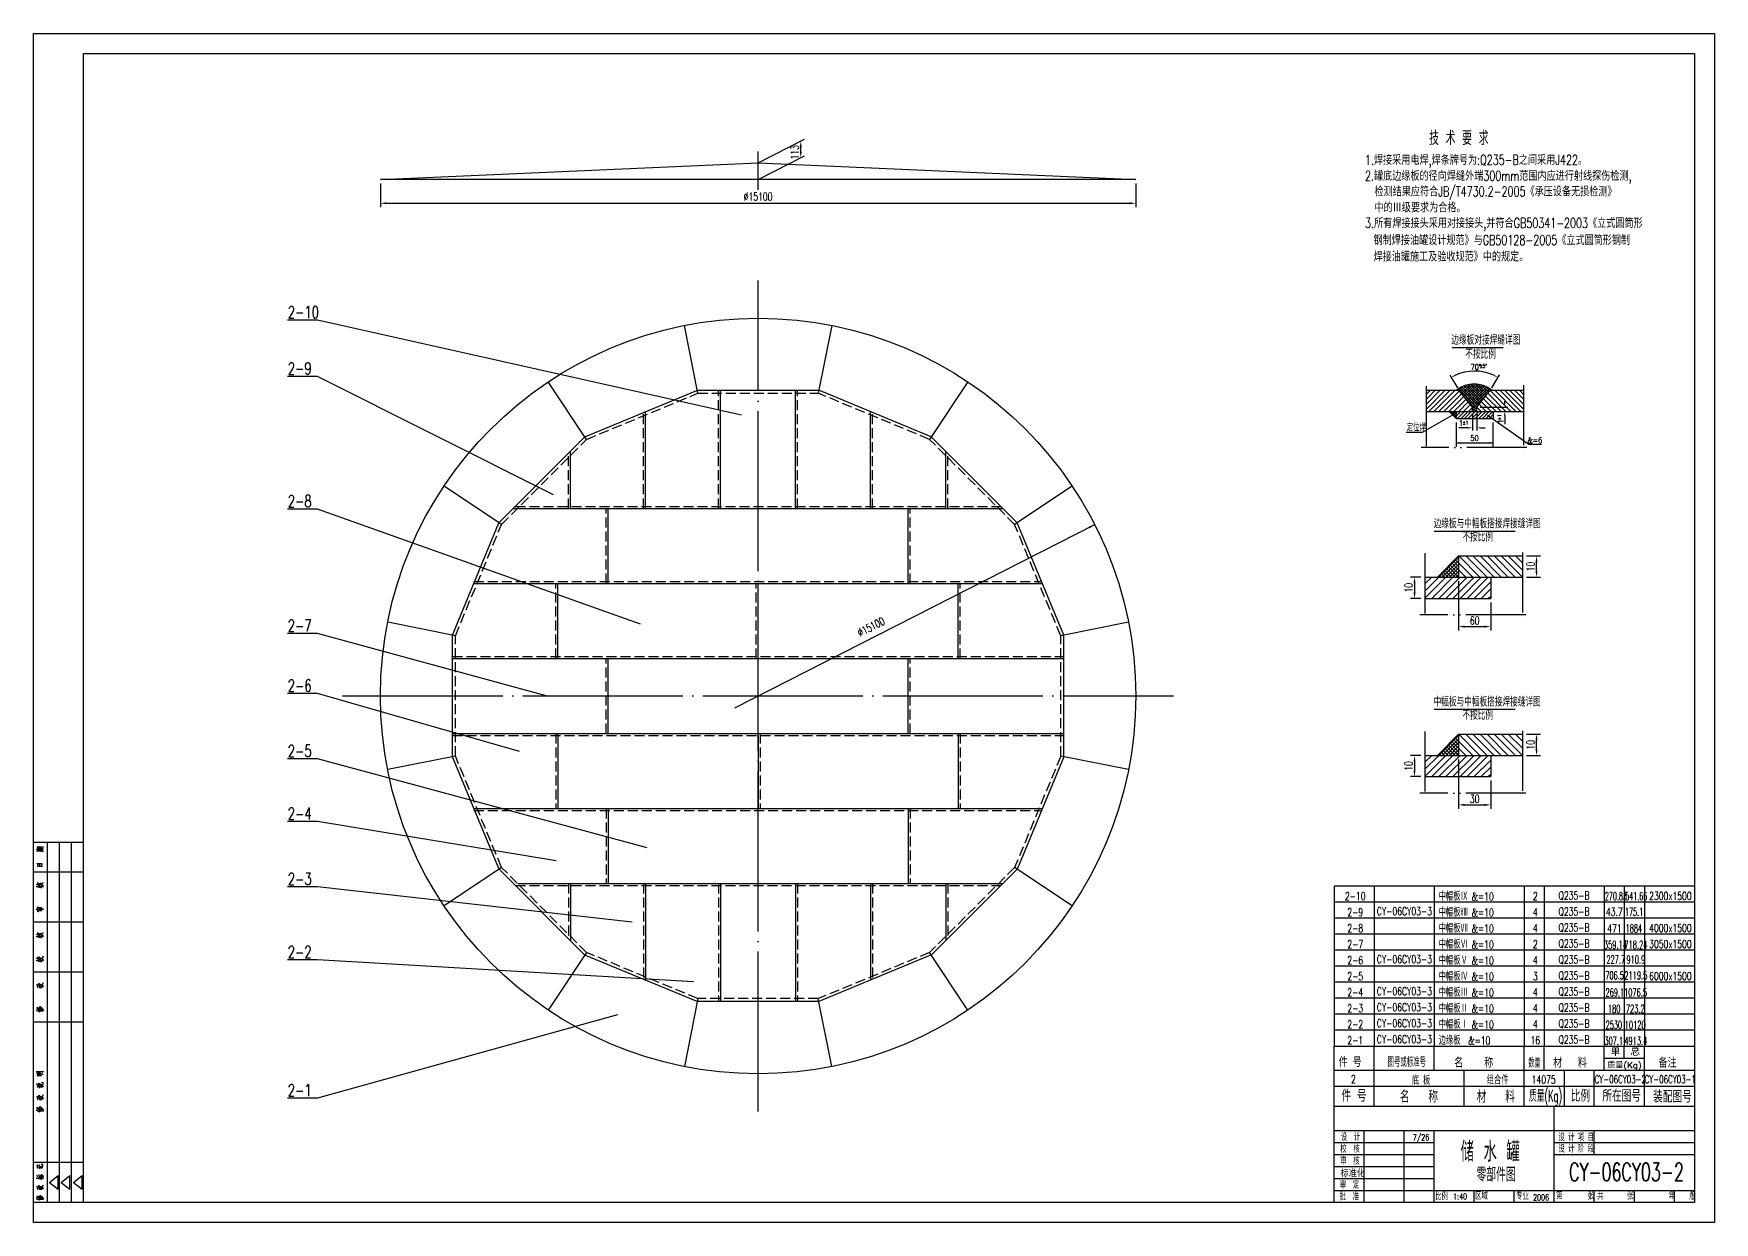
# Model space of a CAD drawing. Extents: x -15084 to 90401, y -39089 to 9274.
# Drawn here: x -15084 to 18516, y -14575 to 9185 of the extents above; entities that cross this region are included whole.
import ezdxf
from ezdxf.enums import TextEntityAlignment as Align

# ---------------------------------------------------------------- set-up
doc = ezdxf.new("R2010")
doc.units = 0
doc.header["$LTSCALE"] = 40
doc.header["$MEASUREMENT"] = 0
for name, pattern in [('DASHDOT-L', [90, 80, -5, 0, -5]), ('DASHDOT-M', [36, 30, -3, 0, -3]), ('DIVIDE-M', [39, 30, -3, 0, -3, 0, -3]), ('HIDDEN-M', [7, 5, -2])]:
    doc.linetypes.add(name, pattern=pattern)
doc.layers.get('0').update_dxf_attribs({"linetype": 'CONTINUOUS'})
for name, color, linetype in [('CDR_DIM', 7, 'CONTINUOUS'), ('CDR_DWG1', 4, 'CONTINUOUS'), ('CDR_DWG2', 2, 'CONTINUOUS'), ('CDR_DWG3', 1, 'DASHDOT-M'), ('CDR_DWG5', 6, 'HIDDEN-M'), ('CDR_TEXT', 7, 'CONTINUOUS')]:
    doc.layers.add(name, color=color, linetype=linetype)
doc.styles.add('HZ', font='romans.shx', dxfattribs={"width": 0.7, "height": 160, "bigfont": 'HZ.shx'})

# ---------------------------------------------------------------- blocks, each defined once
blk = doc.blocks.new('TUQA')
at = {"color": 4, "linetype": 'Continuous'}
for p, q in [((-25, 180), (0, 180)), ((-18, 0), (-18, 180)), ((0, 165), (-24.85, 165)), ((0, 140), (-24.85, 140)), ((0, 115), (-24.85, 115)), ((0, 90), (-24.85, 90)), ((0, 20), (-24.85, 20)), ((0, 0), (-25, 0))]:
    blk.add_line(p, q, dxfattribs=at)
at = {"color": 7, "linetype": 'Continuous'}
for p, q in [((-12, 0), (-12, 180)), ((-6, 0), (-6, 180))]:
    blk.add_line(p, q, dxfattribs=at)
at = {"color": 1, "linetype": 'Continuous'}
for p, q in [((-17.08, 10), (-12.71, 13.35)), ((-17.08, 10), (-12.71, 6.65)), ((-12.71, 6.65), (-12.71, 13.35)), ((-11.26, 10), (-6.89, 13.35)), ((-11.26, 10), (-6.89, 6.65)), ((-6.89, 6.65), (-6.89, 13.35)), ((-5.11, 10), (-0.75, 13.35)), ((-5.11, 10), (-0.75, 6.65)), ((-0.75, 6.65), (-0.75, 13.35))]:
    blk.add_line(p, q, dxfattribs=at)
at = {"color": 7, "linetype": 'Continuous'}
for points in [[(-23.7, 176.39), (-23.53, 176.44), (-23.53, 176.44), (-21.25, 176.36)], [(-23.3, 176.96), (-22.98, 177.03), (-22.98, 177.03), (-22.33, 177.03), (-22.33, 177.03), (-21.63, 177.01), (-21.63, 177.01), (-21.2, 176.96), (-21.2, 176.96), (-20.73, 176.83), (-20.73, 176.83), (-20.44, 176.69), (-20.44, 176.69), (-20, 176.41)], [(-22.95, 177.03), (-23.09, 177.78), (-23.09, 177.78), (-23.18, 177.7), (-23.18, 177.7), (-22.27, 177.7), (-22.27, 177.7), (-22.22, 177.7), (-22.22, 177.7), (-20.9, 177.73), (-20.9, 177.73), (-20.41, 177.7), (-20.41, 177.7), (-20.12, 177.68), (-20.12, 177.68), (-20.03, 177.65), (-20.03, 177.65), (-20.41, 177.28), (-20.41, 177.28), (-20.15, 177.63)], [(-22.74, 175.3), (-22.92, 176.76)], [(-22.22, 177.06), (-22.3, 177.48)], [(-21.46, 177.01), (-21.46, 177.06), (-21.46, 177.06), (-21.55, 177.45)], [(-21.08, 175.22), (-21.31, 176.76), (-21.31, 176.76), (-21.34, 176.69), (-21.34, 176.69), (-21.25, 176.59)], [(-20.99, 176.19), (-20.64, 176.46), (-20.64, 176.46), (-20.5, 176.46), (-20.5, 176.46), (-20.76, 176.36)], [(-23.53, 175.69), (-23.35, 175.74), (-23.35, 175.74), (-21.17, 175.74)], [(-23.27, 167.87), (-22.98, 167.92), (-22.98, 167.92), (-22.33, 167.94), (-22.33, 167.94), (-21.66, 167.97), (-21.66, 167.97), (-21.57, 167.97), (-21.57, 167.97), (-21.11, 167.97), (-21.11, 167.97), (-20.5, 167.97), (-20.5, 167.97), (-20.7, 167.97), (-20.7, 167.97), (-20.88, 168.93), (-20.88, 168.93), (-20.67, 169.13), (-20.67, 169.13), (-20.93, 169.18), (-20.93, 169.18), (-21.28, 169.18), (-21.28, 169.18), (-21.95, 169.21), (-21.95, 169.21), (-22.65, 169.23), (-22.65, 169.23), (-23.24, 169.23), (-23.24, 169.23), (-23.15, 169.26), (-23.15, 169.26), (-22.95, 167.94)], [(-22.25, 175.77), (-22.33, 176.21)], [(-21.9, 167.97), (-22.07, 168.93), (-22.07, 168.93), (-22.1, 168.83), (-22.1, 168.83), (-21.98, 168.61)], [(-21.75, 175.79), (-21.84, 176.19)], [(-20.9, 175.79), (-20.76, 175.77), (-20.76, 175.77), (-20.47, 175.57), (-20.47, 175.57), (-20.26, 175.4), (-20.26, 175.4), (-20.12, 175.22)], [(-22.65, 158.41), (-22.89, 159.8), (-22.89, 159.8), (-22.92, 159.7), (-22.92, 159.7), (-22.83, 159.5)], [(-20.99, 159.03), (-20.5, 159.53), (-20.5, 159.53), (-20.26, 159.63), (-20.26, 159.63), (-20.55, 159.48)], [(-23.65, 157.77), (-23.5, 157.87), (-23.5, 157.87), (-23.53, 157.84), (-23.53, 157.84), (-20.09, 157.84), (-20.09, 157.84), (-20.35, 157.82), (-20.35, 157.82), (-20.64, 157.84)], [(-23.59, 158.83), (-23.3, 159.01), (-23.3, 159.01), (-23.18, 159.03), (-23.18, 159.03), (-23.09, 159.01)], [(-22.68, 158.91), (-22.51, 158.88), (-22.51, 158.88), (-21.81, 158.46), (-21.81, 158.46), (-21.78, 158.41), (-21.78, 158.41), (-21.98, 159.18)], [(-22.62, 158.21), (-22.45, 157.25)], [(-22.42, 157.87), (-21.95, 157.64), (-21.95, 157.64), (-21.6, 157.47), (-21.6, 157.47), (-21.34, 157.32), (-21.34, 157.32), (-21.08, 157.12)], [(-22.36, 159.33), (-22.22, 159.3), (-22.22, 159.3), (-21.78, 159.01), (-21.78, 159.01), (-21.75, 158.98), (-21.75, 158.98), (-21.46, 158.76), (-21.46, 158.76), (-21.17, 158.51), (-21.17, 158.51), (-20.9, 158.24)], [(-22.22, 157.87), (-21.87, 158.19)], [(-21.78, 159.5), (-21.57, 159.43), (-21.57, 159.43), (-21.11, 159.13), (-21.11, 159.13), (-20.82, 158.83), (-20.82, 158.83), (-20.5, 158.51), (-20.5, 158.51), (-20.26, 158.24), (-20.26, 158.24), (-20.09, 158.02)], [(-23.68, 146.41), (-23.38, 146.56), (-23.38, 146.56), (-23.18, 146.61)], [(-23.18, 145.52), (-22.92, 145.52), (-22.92, 145.52), (-22.71, 145.47), (-22.71, 145.47), (-22.51, 145.42), (-22.51, 145.42), (-22.36, 145.37)], [(-22.86, 145.52), (-23.03, 147.75), (-23.03, 147.75), (-23.12, 147.7), (-23.12, 147.7), (-22.65, 147.4)], [(-22.77, 146.51), (-22.71, 146.56), (-22.71, 146.56), (-20.06, 146.54), (-20.06, 146.54), (-20.32, 146.49), (-20.32, 146.49), (-20.64, 146.54)], [(-21.2, 147.11), (-21.05, 147.21), (-21.05, 147.21), (-22.45, 147.36), (-22.45, 147.36), (-22.33, 147.4), (-22.33, 147.4), (-22.13, 145.84)], [(-22.39, 145.74), (-22.13, 145.79), (-22.13, 145.79), (-20.85, 145.89), (-20.85, 145.89), (-21.08, 145.87), (-21.08, 145.87), (-21.2, 147.11), (-21.2, 147.11), (-21.23, 146.96), (-21.23, 146.96), (-21.17, 146.69)], [(-21.66, 146.09), (-21.78, 146.98)], [(-22.65, 133.41), (-22.89, 134.8), (-22.89, 134.8), (-22.92, 134.7), (-22.92, 134.7), (-22.83, 134.5)], [(-21.78, 134.5), (-21.57, 134.43), (-21.57, 134.43), (-21.11, 134.13), (-21.11, 134.13), (-20.82, 133.83), (-20.82, 133.83), (-20.5, 133.51), (-20.5, 133.51), (-20.26, 133.24), (-20.26, 133.24), (-20.09, 133.02)], [(-20.99, 134.03), (-20.5, 134.53), (-20.5, 134.53), (-20.26, 134.63), (-20.26, 134.63), (-20.55, 134.48)], [(-23.65, 132.77), (-23.5, 132.87), (-23.5, 132.87), (-23.53, 132.84), (-23.53, 132.84), (-20.09, 132.84), (-20.09, 132.84), (-20.35, 132.82), (-20.35, 132.82), (-20.64, 132.84)], [(-23.59, 133.83), (-23.3, 134.01), (-23.3, 134.01), (-23.18, 134.03), (-23.18, 134.03), (-23.09, 134.01)], [(-22.68, 133.91), (-22.51, 133.88), (-22.51, 133.88), (-21.81, 133.46), (-21.81, 133.46), (-21.78, 133.41), (-21.78, 133.41), (-21.98, 134.18)], [(-22.62, 133.21), (-22.45, 132.25)], [(-22.42, 132.87), (-21.95, 132.64), (-21.95, 132.64), (-21.6, 132.47), (-21.6, 132.47), (-21.34, 132.32), (-21.34, 132.32), (-21.08, 132.12)], [(-22.36, 134.33), (-22.22, 134.3), (-22.22, 134.3), (-21.78, 134.01), (-21.78, 134.01), (-21.75, 133.98), (-21.75, 133.98), (-21.46, 133.76), (-21.46, 133.76), (-21.17, 133.51), (-21.17, 133.51), (-20.9, 133.24)], [(-22.22, 132.87), (-21.87, 133.19)], [(-23.65, 121.81), (-23.38, 121.96), (-23.38, 121.96), (-23.21, 122.01), (-23.21, 122.01), (-23.03, 122.01)], [(-23.65, 120.79), (-23.47, 120.92), (-23.47, 120.92), (-23.53, 120.87), (-23.53, 120.87), (-20.09, 120.87), (-20.09, 120.87), (-20.29, 120.82), (-20.29, 120.82), (-20.58, 120.87)], [(-22.71, 121.44), (-22.92, 122.7), (-22.92, 122.7), (-22.95, 122.6), (-22.95, 122.6), (-22.89, 122.48)], [(-22.68, 121.21), (-22.48, 120.27)], [(-22.51, 122.23), (-22.19, 122.53), (-22.19, 122.53), (-22.04, 122.6), (-22.04, 122.6), (-21.87, 122.7)], [(-22.51, 121.76), (-22.27, 121.74), (-22.27, 121.74), (-21.87, 121.49), (-21.87, 121.49), (-21.57, 121.31), (-21.57, 121.31), (-21.46, 121.21)], [(-22.48, 120.87), (-22.07, 120.72), (-22.07, 120.72), (-21.72, 120.55), (-21.72, 120.55), (-21.4, 120.37), (-21.4, 120.37), (-21.11, 120.17)], [(-22.33, 120.89), (-21.95, 121.24)], [(-22.07, 122.21), (-21.84, 122.23), (-21.84, 122.23), (-21.43, 122.08), (-21.43, 122.08), (-21.11, 121.93), (-21.11, 121.93), (-20.85, 121.76), (-20.85, 121.76), (-20.64, 121.61), (-20.64, 121.61), (-20.44, 121.46), (-20.44, 121.46), (-20.26, 121.29), (-20.26, 121.29), (-20.09, 121.07)], [(-21.66, 121.54), (-21.6, 121.61), (-21.6, 121.61), (-20.26, 122.48), (-20.26, 122.48), (-20.23, 122.95), (-20.23, 122.95), (-20.32, 122.5), (-20.32, 122.5), (-20.44, 122.38)], [(-22.25, 108.49), (-22.42, 109.6), (-22.42, 109.6), (-22.45, 109.48), (-22.45, 109.48), (-22.39, 109.28)], [(-21.87, 108.36), (-21.84, 108.44), (-21.84, 108.44), (-20.26, 109.21), (-20.26, 109.21), (-20.23, 109.68), (-20.23, 109.68), (-20.32, 109.23), (-20.32, 109.23), (-20.5, 109.11)], [(-23.62, 108.88), (-23.27, 108.83), (-23.27, 108.83), (-22.8, 108.68), (-22.8, 108.68), (-22.3, 108.49), (-22.3, 108.49), (-21.98, 108.34), (-21.98, 108.34), (-21.75, 108.24), (-21.75, 108.24), (-21.55, 108.14)], [(-22.95, 107.25), (-23.09, 108.24), (-23.09, 108.24), (-23.18, 108.14), (-23.18, 108.14), (-22.16, 108.02), (-22.16, 108.02), (-22.16, 108.14), (-22.16, 108.14), (-22.04, 107.4), (-22.04, 107.4), (-22.3, 107.35), (-22.3, 107.35), (-21.98, 107.4), (-21.98, 107.4), (-20.67, 107.37)], [(-22.3, 109.11), (-22.13, 109.11), (-22.13, 109.11), (-21.66, 109.01), (-21.66, 109.01), (-21.4, 108.91), (-21.4, 108.91), (-21.17, 108.81), (-21.17, 108.81), (-20.96, 108.68), (-20.96, 108.68), (-20.76, 108.54), (-20.76, 108.54), (-20.55, 108.36), (-20.55, 108.36), (-20.41, 108.16), (-20.41, 108.16), (-20.26, 107.97), (-20.26, 107.97), (-20.2, 107.82), (-20.2, 107.82), (-20.15, 107.67)], [(-20.55, 107.3), (-21.34, 108.07)], [(-23.68, 96.04), (-23.5, 96.02), (-23.5, 96.02), (-23.03, 95.79), (-23.03, 95.79), (-22.98, 95.79), (-22.98, 95.79), (-22.62, 95.59), (-22.62, 95.59), (-22.33, 95.42), (-22.33, 95.42), (-22.1, 95.25), (-22.1, 95.25), (-21.9, 95.1)], [(-23.62, 96.93), (-23.18, 96.76), (-23.18, 96.76), (-22.83, 96.61), (-22.83, 96.61), (-22.57, 96.44), (-22.57, 96.44), (-22.51, 96.41), (-22.51, 96.41), (-22.3, 96.29)], [(-23.06, 96.71), (-23.03, 96.81), (-23.03, 96.81), (-23.15, 97.55), (-23.15, 97.55), (-23.21, 97.5), (-23.21, 97.5), (-22.8, 97.26), (-22.8, 97.26), (-22.45, 97.03), (-22.45, 97.03), (-22.22, 96.83), (-22.22, 96.83), (-22.01, 96.61), (-22.01, 96.61), (-21.81, 96.39), (-21.81, 96.39), (-21.69, 96.24)], [(-22.77, 96.61), (-22.74, 96.71), (-22.74, 96.71), (-21.69, 97.68), (-21.69, 97.68), (-21.72, 98), (-21.72, 98), (-21.72, 97.68), (-21.72, 97.68), (-21.84, 97.55)], [(-22.68, 95.69), (-20.12, 95.69), (-20.12, 95.69), (-20.35, 95.64), (-20.35, 95.64), (-20.79, 95.69)], [(-22.6, 96.07), (-20.9, 96.07), (-20.9, 96.07), (-21.11, 96.04), (-21.11, 96.04), (-21.25, 96.07)], [(-21.98, 97.03), (-21.9, 97.01), (-21.9, 97.01), (-21.87, 96.98), (-21.87, 96.98), (-21.63, 96.74), (-21.63, 96.74), (-21.43, 96.54), (-21.43, 96.54), (-21.28, 96.36)], [(-21.63, 97.23), (-21.52, 97.18), (-21.52, 97.18), (-21.46, 97.16), (-21.46, 97.16), (-21.17, 96.88), (-21.17, 96.88), (-21.14, 96.83), (-21.14, 96.83), (-20.99, 96.69), (-20.99, 96.69), (-20.85, 96.49), (-20.85, 96.49), (-20.7, 96.29)], [(-21.28, 97.45), (-21.08, 97.38), (-21.08, 97.38), (-20.79, 97.11), (-20.79, 97.11), (-20.55, 96.86), (-20.55, 96.86), (-20.41, 96.61), (-20.41, 96.61), (-20.23, 96.36), (-20.23, 96.36), (-20.12, 96.14), (-20.12, 96.14), (-20.06, 95.97)], [(-23.65, 59.28), (-23.47, 59.3), (-23.47, 59.3), (-22.57, 58.98)], [(-23.59, 64.51), (-23.27, 64.59), (-23.27, 64.59), (-22.6, 64.59), (-22.6, 64.59), (-22.04, 64.56), (-22.04, 64.56), (-21.6, 64.49), (-21.6, 64.49), (-21.2, 64.36), (-21.2, 64.36), (-20.76, 64.16), (-20.76, 64.16), (-20.44, 63.97), (-20.44, 63.97), (-20.2, 63.74), (-20.2, 63.74), (-20.15, 63.67)], [(-23.27, 64.61), (-23.3, 64.63), (-23.3, 64.63), (-23.38, 65.55), (-23.38, 65.55), (-23.5, 65.4), (-23.5, 65.4), (-23.3, 65.4), (-23.3, 65.4), (-21.14, 65.38), (-21.14, 65.38), (-20.73, 65.38), (-20.73, 65.38), (-20.44, 65.38), (-20.44, 65.38), (-20.12, 65.33), (-20.12, 65.33), (-20.64, 64.91)], [(-23.27, 63.3), (-22.95, 63.37), (-22.95, 63.37), (-21.02, 63.4), (-21.02, 63.4), (-21.25, 63.35), (-21.25, 63.35), (-21.28, 63.4), (-21.28, 63.4), (-21.37, 63.82), (-21.37, 63.82), (-21.11, 63.97), (-21.11, 63.97), (-21.23, 63.99), (-21.23, 63.99), (-22.19, 64.02), (-22.19, 64.02), (-23.15, 64.02), (-23.15, 64.02), (-23.03, 64.06), (-23.03, 64.06), (-23, 63.97), (-23, 63.97), (-22.95, 63.4)], [(-22.68, 58.34), (-22.51, 58.39), (-22.51, 58.39), (-21.57, 58.41), (-21.57, 58.41), (-21.75, 58.36), (-21.75, 58.36), (-21.87, 59.33), (-21.87, 59.33), (-21.87, 59.26), (-21.87, 59.26), (-22.68, 59.33), (-22.68, 59.33), (-22.65, 59.38), (-22.65, 59.38), (-22.51, 58.41)], [(-22.42, 64.61), (-22.42, 64.66), (-22.42, 64.66), (-22.54, 65.21), (-22.54, 65.21), (-22.57, 65.13), (-22.57, 65.13), (-22.54, 65.06)], [(-22.16, 63.42), (-22.25, 63.79), (-22.25, 63.79), (-22.25, 63.77)], [(-21.69, 64.56), (-21.72, 64.61), (-21.72, 64.61), (-21.81, 65.18), (-21.81, 65.18), (-21.84, 65.08), (-21.84, 65.08), (-21.75, 64.98)], [(-21.72, 58.98), (-21.52, 59.01), (-21.52, 59.01), (-20.64, 58.98), (-20.64, 58.98), (-20.41, 59.01), (-20.41, 59.01), (-20.29, 59.08), (-20.29, 59.08), (-20.26, 59.18), (-20.26, 59.18), (-20.26, 59.85), (-20.26, 59.85), (-21.08, 59.8)], [(-23.62, 52.93), (-23.27, 52.88), (-23.27, 52.88), (-22.8, 52.73), (-22.8, 52.73), (-22.3, 52.54), (-22.3, 52.54), (-21.98, 52.39), (-21.98, 52.39), (-21.75, 52.29), (-21.75, 52.29), (-21.55, 52.19)], [(-23.44, 58.36), (-23.38, 58.41), (-23.38, 58.41), (-23.03, 58.66), (-23.03, 58.66), (-22.8, 58.68)], [(-23.24, 57.45), (-22.95, 57.77), (-22.95, 57.77), (-22.8, 57.84), (-22.8, 57.84), (-22.98, 57.74)], [(-22.95, 51.3), (-23.09, 52.29), (-23.09, 52.29), (-23.18, 52.19), (-23.18, 52.19), (-22.16, 52.07), (-22.16, 52.07), (-22.16, 52.19), (-22.16, 52.19), (-22.04, 51.45), (-22.04, 51.45), (-22.3, 51.4), (-22.3, 51.4), (-21.98, 51.45), (-21.98, 51.45), (-20.67, 51.42)], [(-22.25, 52.54), (-22.42, 53.65), (-22.42, 53.65), (-22.45, 53.53), (-22.45, 53.53), (-22.39, 53.33)], [(-22.3, 53.16), (-22.13, 53.16), (-22.13, 53.16), (-21.66, 53.06), (-21.66, 53.06), (-21.4, 52.96), (-21.4, 52.96), (-21.17, 52.86), (-21.17, 52.86), (-20.96, 52.73), (-20.96, 52.73), (-20.76, 52.59), (-20.76, 52.59), (-20.55, 52.41), (-20.55, 52.41), (-20.41, 52.21), (-20.41, 52.21), (-20.26, 52.02), (-20.26, 52.02), (-20.2, 51.87), (-20.2, 51.87), (-20.15, 51.72)], [(-22.04, 57.1), (-22.01, 57.2), (-22.01, 57.2), (-22.16, 57.87), (-22.16, 57.87), (-22.22, 57.77), (-22.22, 57.77), (-20.47, 57.74), (-20.47, 57.74), (-20.47, 57.72), (-20.47, 57.72), (-21.28, 58.29)], [(-21.87, 52.41), (-21.84, 52.49), (-21.84, 52.49), (-20.26, 53.26), (-20.26, 53.26), (-20.23, 53.73), (-20.23, 53.73), (-20.32, 53.28), (-20.32, 53.28), (-20.5, 53.16)], [(-21.69, 58.66), (-21.43, 58.64), (-21.43, 58.64), (-21.08, 58.56), (-21.08, 58.56), (-20.7, 58.39), (-20.7, 58.39), (-20.5, 58.24), (-20.5, 58.24), (-20.23, 58.02), (-20.23, 58.02), (-20.06, 57.82)], [(-20.55, 51.35), (-21.34, 52.12)], [(-23.68, 46.04), (-23.5, 46.02), (-23.5, 46.02), (-23.03, 45.79), (-23.03, 45.79), (-22.98, 45.79), (-22.98, 45.79), (-22.62, 45.59), (-22.62, 45.59), (-22.33, 45.42), (-22.33, 45.42), (-22.1, 45.25), (-22.1, 45.25), (-21.9, 45.1)], [(-23.62, 46.93), (-23.18, 46.76), (-23.18, 46.76), (-22.83, 46.61), (-22.83, 46.61), (-22.57, 46.44), (-22.57, 46.44), (-22.51, 46.41), (-22.51, 46.41), (-22.3, 46.29)], [(-23.06, 46.71), (-23.03, 46.81), (-23.03, 46.81), (-23.15, 47.55), (-23.15, 47.55), (-23.21, 47.5), (-23.21, 47.5), (-22.8, 47.26), (-22.8, 47.26), (-22.45, 47.03), (-22.45, 47.03), (-22.22, 46.83), (-22.22, 46.83), (-22.01, 46.61), (-22.01, 46.61), (-21.81, 46.39), (-21.81, 46.39), (-21.69, 46.24)], [(-22.77, 46.61), (-22.74, 46.71), (-22.74, 46.71), (-21.69, 47.68), (-21.69, 47.68), (-21.72, 48), (-21.72, 48), (-21.72, 47.68), (-21.72, 47.68), (-21.84, 47.55)], [(-22.68, 45.69), (-20.12, 45.69), (-20.12, 45.69), (-20.35, 45.64), (-20.35, 45.64), (-20.79, 45.69)], [(-22.6, 46.07), (-20.9, 46.07), (-20.9, 46.07), (-21.11, 46.04), (-21.11, 46.04), (-21.25, 46.07)], [(-21.98, 47.03), (-21.9, 47.01), (-21.9, 47.01), (-21.87, 46.98), (-21.87, 46.98), (-21.63, 46.74), (-21.63, 46.74), (-21.43, 46.54), (-21.43, 46.54), (-21.28, 46.36)], [(-21.63, 47.23), (-21.52, 47.18), (-21.52, 47.18), (-21.46, 47.16), (-21.46, 47.16), (-21.17, 46.88), (-21.17, 46.88), (-21.14, 46.83), (-21.14, 46.83), (-20.99, 46.69), (-20.99, 46.69), (-20.85, 46.49), (-20.85, 46.49), (-20.7, 46.29)], [(-21.28, 47.45), (-21.08, 47.38), (-21.08, 47.38), (-20.79, 47.11), (-20.79, 47.11), (-20.55, 46.86), (-20.55, 46.86), (-20.41, 46.61), (-20.41, 46.61), (-20.23, 46.36), (-20.23, 46.36), (-20.12, 46.14), (-20.12, 46.14), (-20.06, 45.97)], [(-23.38, 17.04), (-23.15, 17.29), (-23.15, 17.29), (-23.03, 17.36), (-23.03, 17.36), (-22.89, 17.36), (-22.89, 17.36), (-23.09, 17.34)], [(-23.03, 17.77), (-23.18, 18.76), (-23.18, 18.76), (-23.27, 18.7), (-23.27, 18.7), (-22.22, 18.57), (-22.22, 18.57), (-22.22, 18.7), (-22.22, 18.7), (-22.13, 17.86)], [(-22.45, 17.81), (-22.01, 17.86), (-22.01, 17.86), (-21.02, 17.86), (-21.02, 17.86), (-20.7, 17.88), (-20.7, 17.88), (-20.55, 17.92), (-20.55, 17.92), (-20.47, 17.99), (-20.47, 17.99), (-20.41, 18.09), (-20.41, 18.09), (-20.38, 18.27), (-20.38, 18.27), (-20.35, 18.46), (-20.35, 18.46), (-20.44, 19), (-20.44, 19), (-21.2, 18.96), (-21.2, 18.96), (-20.44, 18.96)], [(-22.13, 16.8), (-22.27, 17.36), (-22.27, 17.36), (-22.36, 17.27), (-22.36, 17.27), (-20.67, 17.23), (-20.67, 17.23), (-20.5, 17.14), (-20.5, 17.14), (-21.31, 17.66)], [(-23.65, 12.12), (-20.58, 12.09), (-20.58, 12.09), (-20.03, 12.05), (-20.03, 12.05), (-20.32, 12.03), (-20.32, 12.03), (-20.64, 12.07)], [(-23, 12.78), (-23.18, 13.65)], [(-22.39, 11.62), (-22.57, 12.55)], [(-22.25, 7.56), (-22.42, 8.53), (-22.42, 8.53), (-22.45, 8.42), (-22.45, 8.42), (-22.39, 8.25)], [(-22.36, 12.12), (-22.01, 12.01), (-22.01, 12.01), (-21.6, 11.83), (-21.6, 11.83), (-21.23, 11.64), (-21.23, 11.64), (-20.93, 11.47)], [(-22.13, 12.59), (-22.33, 13.99)], [(-22.13, 13.15), (-21.95, 13.22), (-21.95, 13.22), (-20.5, 13.22), (-20.5, 13.22), (-20.17, 13.19), (-20.17, 13.19), (-20.06, 13.17), (-20.06, 13.17), (-20.52, 12.76), (-20.52, 12.76), (-20.12, 13.17)], [(-22.07, 12.16), (-21.69, 12.48)], [(-21.87, 7.45), (-21.84, 7.52), (-21.84, 7.52), (-20.26, 8.19), (-20.26, 8.19), (-20.23, 8.6), (-20.23, 8.6), (-20.32, 8.21), (-20.32, 8.21), (-20.5, 8.1)], [(-21.66, 12.87), (-21.55, 12.85), (-21.55, 12.85), (-20.67, 12.4)], [(-21.55, 13.5), (-20.96, 13.88), (-20.96, 13.88), (-20.73, 13.95), (-20.73, 13.95), (-21.11, 13.8)], [(-23.68, 1.91), (-23.5, 1.88), (-23.5, 1.88), (-23.03, 1.69), (-23.03, 1.69), (-22.98, 1.69), (-22.98, 1.69), (-22.62, 1.52), (-22.62, 1.52), (-22.33, 1.37), (-22.33, 1.37), (-22.1, 1.22), (-22.1, 1.22), (-21.9, 1.09)], [(-23.62, 7.91), (-23.27, 7.86), (-23.27, 7.86), (-22.8, 7.73), (-22.8, 7.73), (-22.3, 7.56), (-22.3, 7.56), (-21.98, 7.43), (-21.98, 7.43), (-21.75, 7.35), (-21.75, 7.35), (-21.55, 7.26)], [(-23.62, 2.68), (-23.18, 2.53), (-23.18, 2.53), (-22.83, 2.4), (-22.83, 2.4), (-22.57, 2.25), (-22.57, 2.25), (-22.51, 2.23), (-22.51, 2.23), (-22.3, 2.12)], [(-23.06, 2.49), (-23.03, 2.58), (-23.03, 2.58), (-23.15, 3.22), (-23.15, 3.22), (-23.21, 3.18), (-23.21, 3.18), (-22.8, 2.96), (-22.8, 2.96), (-22.45, 2.77), (-22.45, 2.77), (-22.22, 2.6), (-22.22, 2.6), (-22.01, 2.4), (-22.01, 2.4), (-21.81, 2.21), (-21.81, 2.21), (-21.69, 2.08)], [(-22.95, 6.48), (-23.09, 7.35), (-23.09, 7.35), (-23.18, 7.26), (-23.18, 7.26), (-22.16, 7.15), (-22.16, 7.15), (-22.16, 7.26), (-22.16, 7.26), (-22.04, 6.61), (-22.04, 6.61), (-22.3, 6.57), (-22.3, 6.57), (-21.98, 6.61), (-21.98, 6.61), (-20.67, 6.59)], [(-22.77, 2.4), (-22.74, 2.49), (-22.74, 2.49), (-21.69, 3.33), (-21.69, 3.33), (-21.72, 3.61), (-21.72, 3.61), (-21.72, 3.33), (-21.72, 3.33), (-21.84, 3.22)], [(-22.68, 1.6), (-20.12, 1.6), (-20.12, 1.6), (-20.35, 1.56), (-20.35, 1.56), (-20.79, 1.6)], [(-22.6, 1.93), (-20.9, 1.93), (-20.9, 1.93), (-21.11, 1.91), (-21.11, 1.91), (-21.25, 1.93)], [(-22.3, 8.1), (-22.13, 8.1), (-22.13, 8.1), (-21.66, 8.01), (-21.66, 8.01), (-21.4, 7.93), (-21.4, 7.93), (-21.17, 7.84), (-21.17, 7.84), (-20.96, 7.73), (-20.96, 7.73), (-20.76, 7.6), (-20.76, 7.6), (-20.55, 7.45), (-20.55, 7.45), (-20.41, 7.28), (-20.41, 7.28), (-20.26, 7.11), (-20.26, 7.11), (-20.2, 6.98), (-20.2, 6.98), (-20.15, 6.85)], [(-21.98, 2.77), (-21.9, 2.75), (-21.9, 2.75), (-21.87, 2.73), (-21.87, 2.73), (-21.63, 2.51), (-21.63, 2.51), (-21.43, 2.34), (-21.43, 2.34), (-21.28, 2.19)], [(-21.63, 2.94), (-21.52, 2.9), (-21.52, 2.9), (-21.46, 2.88), (-21.46, 2.88), (-21.17, 2.64), (-21.17, 2.64), (-21.14, 2.6), (-21.14, 2.6), (-20.99, 2.47), (-20.99, 2.47), (-20.85, 2.29), (-20.85, 2.29), (-20.7, 2.12)], [(-20.55, 6.53), (-21.34, 7.19)], [(-21.28, 3.14), (-21.08, 3.07), (-21.08, 3.07), (-20.79, 2.83), (-20.79, 2.83), (-20.55, 2.62), (-20.55, 2.62), (-20.41, 2.4), (-20.41, 2.4), (-20.23, 2.19), (-20.23, 2.19), (-20.12, 1.99), (-20.12, 1.99), (-20.06, 1.84)]]:
    blk.add_lwpolyline(points, dxfattribs=at)
blk = doc.blocks.new('SML')
at = {"color": 4, "linetype": 'Continuous'}
for p, q in [((0, 0), (0, 18)), ((20, 0), (20, 18)), ((65, 0), (65, 18)), ((95, 0), (95, 18)), ((115, 18), (115, 0)), ((130, 0), (130, 18)), ((155, 0), (155, 18)), ((0, 10), (180, 10))]:
    blk.add_line(p, q, dxfattribs=at)
at = {"color": 7, "linetype": 'Continuous'}
blk.add_line((0, 18), (180, 18), dxfattribs=at)
at = {"color": 7, "linetype": 'Continuous', "style": 'HZ'}
for s, width, p in [('件 号', 0.7, (3.62, 2.26)), ('名   称', 0.7, (32.84, 1.84)), ('材   料', 0.7, (71.25, 1.84)), ('质量(Kg)', 0.5, (97.34, 2.26)), ('比例', 0.7, (118.23, 2.26)), ('所在图号', 0.7, (134, 2.26)), ('装配图号', 0.7, (159.38, 1.84))]:
    blk.add_text(s, height=6, dxfattribs=dict(at, width=width)).set_placement(p)
blk = doc.blocks.new('MLF')
blk.add_line((180, 8), (0, 8))
at = {"color": 4}
for p, q in [((0, 8), (0, 0)), ((20, 8), (20, 0)), ((50, 8), (50, 0)), ((95, 8), (95, 0)), ((105, 8), (105, 0)), ((135, 8), (135, 0)), ((145, 8), (145, 0)), ((155, 8), (155, 0))]:
    blk.add_line(p, q, dxfattribs=at)
blk = doc.blocks.new('MLR')
at = {"color": 4}
for p, q in [((0, 0), (0, 12)), ((0, 12), (180, 12)), ((20, 0), (20, 12)), ((50, 0), (50, 12)), ((95, 0), (95, 12)), ((105, 0), (105, 12)), ((135, 0), (135, 12)), ((145, 6), (145, 12)), ((155, 0), (155, 12))]:
    blk.add_line(p, q, dxfattribs=at)
blk.add_line((135, 6), (155, 6))
at = {"style": 'HZ'}
for s, p in [('单', (138.18, 7.18)), ('总', (148.03, 7.33))]:
    blk.add_text(s, height=4, dxfattribs=at).set_placement(p)
for s, width, p in [('件 号', 0.7, (2.27, 1.69)), ('图号或标准号', 0.492204, (26.68, 1.69)), ('名    称', 0.7, (59.95, 1.35)), ('数量', 0.471468, (97, 1.35)), ('材   料', 0.7, (109.4, 1.35)), ('备注', 0.7, (162.07, 1.35))]:
    blk.add_text(s, height=5, dxfattribs=dict(at, width=width)).set_placement(p)
at = {"style": 'HZ', "width": 1.22708}
blk.add_text('质量(Kg)', height=3, dxfattribs=at).set_placement((136.46, 1.01), (153.64, 1.01), align=Align.FIT)

msp = doc.modelspace()

# ---------------------------------------------------------------- hatches: boundary and pattern name
h = msp.add_hatch()
h.set_pattern_fill('ANSI37', color=256, scale=300, style=0)
h.set_pattern_definition([(45, (-14604.447, -29673.936), (-26.516504, 26.516504), []), (135, (-14604.447, -29673.936), (-26.516504, -26.516504), [])])
h.paths.add_polyline_path([(13361, 2057), (13407, 2057), (13686, 1717), (13684, 1715), (13684, 1634), (13768, 1634), (13768, 1721), (13768, 1721), (14033, 2057), (14065, 2057, 0.356991)])
at = {"linetype": 'Continuous'}
h = msp.add_hatch(dxfattribs=at)
h.set_pattern_fill('ANSI37', color=256, scale=200, style=0)
h.set_pattern_definition([(45, (-14604.447, -29673.936), (-17.67767, 17.67767), []), (135, (-14604.447, -29673.936), (-17.67767, -17.67767), [])])
h.paths.add_polyline_path([(13356, 1495), (13356, 1634), (13217, 1634)])
h = msp.add_hatch()
h.set_pattern_fill('ANSI31', color=256, scale=400, style=0)
h.set_pattern_definition([(45, (-14604.447, -29673.936), (-35.35534, 35.35534), [])])
h.paths.add_polyline_path([(14096, 1495), (14096, 1634), (13684, 1634), (13356, 1634), (13356, 1495)])
h = msp.add_hatch()
h.set_pattern_fill('ANSI37', color=256, scale=400, angle=90, style=0)
h.set_pattern_definition([(135, (-15785.16, -18590.7), (-35.35534, -35.35534), []), (225, (-15785.16, -18590.7), (35.35534, -35.35534), [])])
h.paths.add_polyline_path([(13404, -1255), (12980, -1678), (13404, -1678)])
h = msp.add_hatch()
h.set_pattern_fill('ANSI31', color=256, scale=800, angle=90, style=0)
h.set_pattern_definition([(135, (-15785.16, -18590.7), (-70.71068, -70.71068), [])])
h.paths.add_polyline_path([(13404, -1255), (13404, -1678), (14678, -1678), (14678, -1255)])
h = msp.add_hatch()
h.set_pattern_fill('ANSI31', color=256, scale=800, style=0)
h.set_pattern_definition([(45, (-15785.16, -18590.7), (-70.71068, 70.71068), [])])
h.paths.add_polyline_path([(14044, -2102), (14044, -1678), (12729, -1678), (12729, -2102)])
h = msp.add_hatch()
h.set_pattern_fill('ANSI37', color=256, scale=400, angle=90, style=0)
h.set_pattern_definition([(135, (-15785.16, -22153.53), (-35.35534, -35.35534), []), (225, (-15785.16, -22153.53), (35.35534, -35.35534), [])])
h.paths.add_polyline_path([(13404, -4818), (12980, -5241), (13404, -5241)])
h = msp.add_hatch()
h.set_pattern_fill('ANSI31', color=256, scale=800, angle=90, style=0)
h.set_pattern_definition([(135, (-15785.16, -22153.53), (-70.71068, -70.71068), [])])
h.paths.add_polyline_path([(13404, -4818), (13404, -5241), (14678, -5241), (14678, -4818)])
h = msp.add_hatch()
h.set_pattern_fill('ANSI31', color=256, scale=800, style=0)
h.set_pattern_definition([(45, (-15785.16, -22153.53), (-70.71068, 70.71068), [])])
h.paths.add_polyline_path([(14044, -5665), (14044, -5241), (12729, -5241), (12729, -5665)])

# ---------------------------------------------------------------- linework, layer by layer
at = {"color": 4}
for p, q in [((-14084, -14175), (-14084, 8785)), ((-14084, 8785), (18116, 8785)), ((18116, 8785), (18116, -14175)), ((18116, -14175), (-14084, -14175))]:
    msp.add_line(p, q, dxfattribs=at)
for p, q in [((-601, 6602), (326, 7075)), ((-601, 6272), (326, 6744)), ((252, 6827), (252, 6917)), ((-8151, 6192), (-8151, 5715)), ((6949, 6192), (6949, 5715)), ((-8031, 5795), (6829, 5795)), ((13325, 1588), (12675, 1216)), ((13356, 1415), (13356, 928)), ((14089, 1415), (14089, 928)), ((12675, 1216), (12354, 1216)), ((13356, 1008), (14089, 1008)), ((-1066, -4290), (6128, -629)), ((14758, -1255), (15041, -1255)), ((12649, -1678), (12442, -1678)), ((14758, -1678), (15041, -1678)), ((14961, -1558), (14961, -1375)), ((12522, -1798), (12522, -1982)), ((13404, -1758), (13404, -2747)), ((12649, -2102), (12442, -2102)), ((14044, -2182), (14044, -2747)), ((13524, -2667), (13924, -2667)), ((14758, -4818), (15041, -4818)), ((14961, -5121), (14961, -4938)), ((12649, -5241), (12442, -5241)), ((12522, -5361), (12522, -5545)), ((13404, -5321), (13404, -6310)), ((14758, -5241), (15041, -5241)), ((12649, -5665), (12442, -5665)), ((14044, -5745), (14044, -6310)), ((13524, -6230), (13924, -6230))]:
    msp.add_line(p, q)
at = {"color": 7, "linetype": 'Continuous'}
for p, q in [((13227, 2361), (13378, 2105)), ((14211, 2367), (14060, 2106)), ((13833, 1719), (14384, 1719)), ((14325, 1757), (14325, 1841)), ((13681, 1578), (13681, 1250)), ((13768, 1578), (13768, 1250)), ((14325, 1550), (14325, 1377)), ((13597, 1306), (13409, 1306)), ((13852, 1306), (13936, 1306)), ((10916, -12975), (12916, -12975)), ((15316, -12975), (18116, -12975)), ((10916, -13215), (12916, -13215)), ((10916, -13455), (12916, -13455)), ((10916, -13695), (12916, -13695)), ((10916, -13935), (12916, -13935))]:
    msp.add_line(p, q, dxfattribs=at)
at = {"color": 3, "linetype": 'DIVIDE-M'}
for p, q in [((12752, 2142), (12752, 830)), ((14701, 2158), (14701, 829)), ((14769, 913), (12653, 913)), ((12729, -1202), (12729, -2513)), ((14678, -1185), (14678, -2514)), ((14745, -2431), (12629, -2431)), ((12729, -4765), (12729, -6076)), ((14678, -4748), (14678, -6077)), ((14745, -5994), (12629, -5994))]:
    msp.add_line(p, q, dxfattribs=at)
at = {"color": 0, "linetype": 'Continuous'}
for p, q in [((12752, 1674), (13135, 2057)), ((12752, 1773), (13036, 2057)), ((12752, 1971), (12838, 2057)), ((12752, 1872), (12937, 2057)), ((12811, 1634), (13234, 2057)), ((12910, 1634), (13333, 2057)), ((13009, 1634), (13413, 2038)), ((14449, 1634), (14031, 2052)), ((14548, 1634), (14125, 2057)), ((14647, 1634), (14224, 2057)), ((14701, 1678), (14323, 2057)), ((14701, 1777), (14422, 2057)), ((14701, 1876), (14521, 2057)), ((14701, 1975), (14620, 2057)), ((13108, 1634), (13463, 1989)), ((13207, 1634), (13507, 1934)), ((13306, 1634), (13552, 1880)), ((13405, 1634), (13597, 1826)), ((13504, 1634), (13641, 1771)), ((13603, 1634), (13684, 1715)), ((13855, 1634), (13768, 1721)), ((13954, 1634), (13812, 1776)), ((14053, 1634), (13855, 1832)), ((14152, 1634), (13899, 1887)), ((14251, 1634), (13942, 1942)), ((14350, 1634), (13986, 1998))]:
    msp.add_line(p, q, dxfattribs=at)
at = {"color": 4, "linetype": 'Continuous'}
for p, q in [((12752, 2057), (13407, 2057)), ((13684, 1720), (13407, 2057)), ((13768, 1720), (14033, 2057)), ((14033, 2057), (14701, 2057)), ((13684, 1634), (13684, 1720)), ((13768, 1634), (13768, 1720)), ((12752, 1634), (13684, 1634)), ((13356, 1495), (14096, 1495)), ((13684, 1634), (14701, 1634)), ((13404, -1255), (14678, -1255)), ((12729, -1678), (14678, -1678)), ((12729, -2102), (14044, -2102)), ((13404, -4818), (14678, -4818)), ((12729, -5241), (14678, -5241)), ((12729, -5665), (14044, -5665)), ((10916, -12255), (18116, -12255)), ((10916, -14175), (10916, -12255)), ((15316, -14175), (15316, -12255)), ((10916, -12735), (18116, -12735)), ((11516, -14175), (11516, -12735)), ((12316, -14175), (12316, -12735)), ((12916, -14175), (12916, -12735)), ((16116, -13215), (16116, -12735)), ((15316, -13215), (18116, -13215)), ((12916, -13935), (15316, -13935)), ((13716, -14175), (13716, -13935)), ((14516, -14175), (14516, -13935)), ((15316, -13935), (18116, -13935)), ((16116, -14175), (16116, -13935)), ((16916, -14175), (16916, -13935)), ((17716, -14175), (17716, -13935))]:
    msp.add_line(p, q, dxfattribs=at)
msp.add_lwpolyline([(-15084, -14575), (-15084, 9185), (18516, 9185), (18516, -14575)], close=True)
for points in [[(-930, 1558), (-9411, 3459), (-10006, 3459)], [(-4688, -33), (-9411, 2333), (-10006, 2333)], [(-2950, -2616), (-9411, -319), (-10006, -319)], [(-4837, -4053), (-9411, -2806), (-10006, -2806)], [(-5368, -5166), (-9411, -4006), (-10006, -4006)], [(-2818, -7086), (-9411, -5311), (-10006, -5311)], [(-4640, -7351), (-9411, -6563), (-10006, -6563)], [(-3116, -8575), (-9411, -7868), (-10006, -7868)], [(-1890, -9767), (-9411, -9329), (-10006, -9329)], [(-3414, -10429), (-9411, -12095), (-10006, -12095)]]:
    msp.add_lwpolyline(points)
at = {"color": 7, "linetype": 'Continuous'}
msp.add_arc((13724, 1521), 920, 65.3024, 115.3441, dxfattribs=at)
at = {"color": 4, "linetype": 'Continuous'}
msp.add_arc((13713, 1627), 556, 50.7078, 129.2922, dxfattribs=at)
for points in [[(232, 6917), (272, 6917), (252, 7037)], [(232, 6827), (272, 6827), (252, 6707)], [(-8031, 5815), (-8031, 5775), (-8151, 5795)], [(6829, 5815), (6829, 5775), (6949, 5795)], [(6030, -701), (6012, -665), (6128, -629)], [(14941, -1375), (14981, -1375), (14961, -1255)], [(12502, -1798), (12542, -1798), (12522, -1678)], [(14941, -1558), (14981, -1558), (14961, -1678)], [(12502, -1982), (12542, -1982), (12522, -2102)], [(13524, -2647), (13524, -2687), (13404, -2667)], [(13924, -2647), (13924, -2687), (14044, -2667)], [(14941, -4938), (14981, -4938), (14961, -4818)], [(12502, -5361), (12542, -5361), (12522, -5241)], [(14941, -5121), (14981, -5121), (14961, -5241)], [(12502, -5545), (12542, -5545), (12522, -5665)], [(13524, -6210), (13524, -6250), (13404, -6230)], [(13924, -6210), (13924, -6250), (14044, -6230)]]:
    msp.add_solid(points)
at = {"color": 7, "linetype": 'Continuous'}
for points in [[(13336, 2340), (13323, 2365), (13255, 2313)], [(14102, 2344), (14115, 2369), (14183, 2318)], [(14339, 1804), (14311, 1804), (14325, 1720)], [(14339, 1550), (14311, 1550), (14325, 1634)], [(13440, 994), (13440, 1022), (13356, 1008)], [(13597, 1292), (13597, 1320), (13681, 1306)], [(13852, 1292), (13852, 1320), (13768, 1306)], [(14005, 994), (14005, 1022), (14089, 1008)]]:
    msp.add_solid(points, dxfattribs=at)
at = {"layer": 'CDR_DIM'}
for p, q in [((13983, 1562), (14807, 982)), ((14807, 982), (15063, 982))]:
    msp.add_line(p, q, dxfattribs=at)
at = {"layer": 'CDR_DWG1'}
for p, q in [((-8151, 6272), (-601, 6602)), ((-601, 6602), (6949, 6272)), ((6949, 6272), (-8151, 6272)), ((-1804, 1997), (-2074, 3352)), ((872, 3352), (603, 1997)), ((-4028, 1076), (-4795, 2225)), ((-4062, 1127), (-1827, 2052)), ((-1816, 2057), (615, 2057)), ((-1351, -303), (-1351, 2057)), ((149, -303), (149, 2057)), ((2860, 1127), (615, 2057)), ((3594, 2225), (2826, 1076)), ((-2851, -303), (-2851, 1628)), ((1649, -303), (1649, 1628)), ((13217, 1634), (13356, 1495)), ((13356, 1634), (13356, 1495)), ((14096, 1634), (14096, 1495)), ((-5781, -592), (-4062, 1127)), ((4571, -583), (2860, 1127)), ((-4351, -303), (-4351, 838)), ((3149, -303), (3149, 838)), ((-5730, -626), (-6878, 142)), ((5677, 142), (4528, -626)), ((-5492, -303), (4290, -303)), ((-3601, -1803), (-3601, -303)), ((2399, -1803), (2399, -303)), ((-6711, -2838), (-5781, -592)), ((5509, -2838), (4579, -592)), ((13404, -1255), (12980, -1678)), ((13404, -1255), (13404, -1678)), ((14044, -1678), (14044, -2102)), ((-6282, -1803), (5081, -1803)), ((-4601, -3303), (-4601, -1803)), ((-601, -3303), (-601, -1803)), ((3399, -3303), (3399, -1803)), ((-6651, -2850), (-8006, -2580)), ((6804, -2580), (5449, -2850)), ((-6711, -5268), (-6711, -2838)), ((5509, -5268), (5509, -2838)), ((-6711, -3303), (5509, -3303)), ((-3601, -4803), (-3601, -3303)), ((2399, -4803), (2399, -3303)), ((-6711, -4803), (5509, -4803)), ((-4601, -4803), (-4601, -6303)), ((-601, -4803), (-601, -6303)), ((3399, -4803), (3399, -6303)), ((13404, -4818), (12980, -5241)), ((13404, -4818), (13404, -5241)), ((-6651, -5256), (-8006, -5526)), ((-5785, -7503), (-6711, -5268)), ((5509, -5268), (4584, -7503)), ((6804, -5526), (5449, -5256)), ((14044, -5241), (14044, -5665)), ((-6282, -6303), (5081, -6303)), ((-3601, -6303), (-3601, -7803)), ((2399, -6303), (2399, -7803)), ((-5730, -7480), (-6878, -8248)), ((-4062, -9233), (-5772, -7522)), ((4579, -7514), (2860, -9233)), ((5677, -8248), (4528, -7480)), ((-5407, -7803), (4290, -7803)), ((-4351, -7803), (-4351, -8944)), ((-2851, -7803), (-2851, -9734)), ((-1351, -7803), (-1351, -10163)), ((149, -7803), (149, -10163)), ((1649, -7803), (1649, -9734)), ((3149, -7803), (3149, -8944)), ((-4028, -9182), (-4795, -10331)), ((-1816, -10163), (-4062, -9233)), ((2849, -9237), (615, -10163)), ((3594, -10331), (2826, -9182)), ((-1804, -10103), (-2074, -11458)), ((615, -10163), (-1816, -10163)), ((872, -11458), (603, -10103))]:
    msp.add_line(p, q, dxfattribs=at)
msp.add_circle((-601, -4053), 7550, dxfattribs=at)
at = {"layer": 'CDR_DWG2'}
for p, q in [((13271, 2914), (14291, 2914)), ((12916, -757), (14535, -757)), ((12916, -4319), (14535, -4319))]:
    msp.add_line(p, q, dxfattribs=at)
at = {"layer": 'CDR_DWG3', "linetype": 'DASHDOT-M'}
msp.add_line((-601, 6064), (-601, 6830), dxfattribs=at)
at = {"layer": 'CDR_DWG3', "linetype": 'DASHDOT-L'}
for p, q in [((-601, -12358), (-601, 4252)), ((-8906, -4053), (7704, -4053))]:
    msp.add_line(p, q, dxfattribs=at)
at = {"layer": 'CDR_DWG5', "linetype": 'HIDDEN-M'}
for p, q in [((-1391, -303), (-1391, 2057)), ((189, -303), (189, 2057)), ((-4028, 1076), (-1804, 1997)), ((-1804, 1997), (603, 1997)), ((2826, 1076), (603, 1997)), ((-2891, -303), (-2891, 1612)), ((1689, -303), (1689, 1612)), ((-5730, -626), (-4028, 1076)), ((4528, -626), (2826, 1076)), ((-4391, -303), (-4391, 798)), ((3189, -303), (3189, 798)), ((-5452, -263), (4250, -263)), ((-3641, -1803), (-3641, -303)), ((2439, -1803), (2439, -303)), ((-6651, -2850), (-5730, -626)), ((5449, -2850), (4528, -626)), ((-6282, -1763), (5064, -1763)), ((-4641, -3303), (-4641, -1803)), ((-641, -3303), (-641, -1803)), ((3439, -3303), (3439, -1803)), ((-6651, -5256), (-6651, -2850)), ((5449, -5256), (5449, -2850)), ((-6711, -3263), (5509, -3263)), ((-3641, -4803), (-3641, -3303)), ((2439, -4803), (2439, -3303)), ((-6711, -4843), (5509, -4843)), ((-6711, -4843), (5509, -4843)), ((-4641, -4803), (-4641, -6303)), ((-561, -4803), (-561, -6303)), ((3439, -4803), (3439, -6303)), ((-5730, -7480), (-6651, -5256)), ((5449, -5256), (4528, -7480)), ((-6282, -6343), (5064, -6343)), ((-3641, -6303), (-3641, -7803)), ((2439, -6303), (2439, -7803)), ((-4028, -9182), (-5730, -7480)), ((4528, -7480), (2826, -9182)), ((-5452, -7843), (4250, -7843)), ((-4391, -7803), (-4391, -8904)), ((-2891, -7803), (-2891, -9718)), ((-1391, -7803), (-1391, -10163)), ((189, -7803), (189, -10163)), ((1689, -7803), (1689, -9718)), ((3189, -7803), (3189, -8904)), ((-1804, -10103), (-4028, -9182)), ((2826, -9182), (603, -10103)), ((603, -10103), (-1804, -10103))]:
    msp.add_line(p, q, dxfattribs=at)

# ---------------------------------------------------------------- block references
for name, p, xscale, yscale, zscale in [('TUQA', (-14084, -14175), 40, 40, 40), ('MLF', (10916, -8175), 40.00000000000014, 40.00000000000014, 40.00000000000014), ('MLF', (10916, -8495), 40.00000000000014, 40.00000000000014, 40.00000000000014), ('MLF', (10916, -8815), 40.00000000000014, 40.00000000000014, 40.00000000000014), ('MLF', (10916, -9135), 40.00000000000014, 40.00000000000014, 40.00000000000014), ('MLF', (10916, -9455), 40.00000000000014, 40.00000000000014, 40.00000000000014), ('MLF', (10916, -9775), 40.00000000000014, 40.00000000000014, 40.00000000000014), ('MLF', (10916, -10095), 40.00000000000014, 40.00000000000014, 40.00000000000014), ('MLF', (10916, -10415), 40.00000000000014, 40.00000000000014, 40.00000000000014), ('MLF', (10916, -10735), 40.00000000000014, 40.00000000000014, 40.00000000000014), ('MLF', (10916, -11055), 40.00000000000014, 40.00000000000014, 40.00000000000014), ('MLR', (10916, -11535), 40.00000000000014, 40.00000000000014, 40.00000000000014), ('SML', (10916, -12255), 40.00000000000014, 40.00000000000014, 40.00000000000014)]:
    msp.add_blockref(name, p, dxfattribs=dict(xscale=xscale, yscale=yscale, zscale=zscale))

# ---------------------------------------------------------------- texts
at = {"color": 7, "linetype": 'Continuous', "style": 'HZ', "width": 0.7}
for s, height, p in [('技 术 要 求', 280, (12813, 6957)), ('1.焊接采用电焊,焊条牌号为:Q235-B之间采用J422。', 200, (11531, 6562)), ('2.罐底边缘板的径向焊缝外端300mm范围内应进行射线探伤检测,', 200, (11532, 6244)), ('检测结果应符合JB/T4730.2-2005《承压设备无损检测》', 200, (11721, 5932)), ('中的Ⅲ级要求为合格。', 200, (11721, 5612)), ('3.所有焊接接头采用对接接头,并符合GB50341-2003《立式圆筒形', 200, (11533, 5301)), ('钢制焊接油罐设计规范》与GB50128-2005《立式圆筒形钢制', 200, (11703, 4960)), ('焊接油罐施工及验收规范》中的规定。 ', 200, (11703, 4631)), ('70%%d', 112, (13644, 2468)), ('%%p5%%d', 74.7, (13822, 2505)), ('定位焊', 140, (12365, 1240)), ('1', 112, (13409, 1345)), ('%%p1', 74.7, (13482, 1374))]:
    msp.add_text(s, height=height, dxfattribs=at).set_placement(p)
for s, height, p in [('+1', 74.7, (14257, 1450)), ('1', 112, (14300, 1395))]:
    msp.add_text(s, height=height, rotation=90, dxfattribs=at).set_placement(p)
at = {"style": 'HZ', "width": 0.7}
msp.add_text('%%c15100', height=160, rotation=26.9725, dxfattribs=at).set_placement((1694, -2742), align=Align.CENTER)
at = {"linetype": 'Continuous', "style": 'HZ'}
for s, width, p in [('校  核', 0.7, (11037, -13181)), ('设  计', 0.7, (11046, -12946)), ('设 计 项 目', 0.7, (15397, -12950)), ('设 计 阶 段', 0.7, (15397, -13176)), ('审  核', 0.7, (11033, -13421)), ('审  定', 0.7, (11028, -13897)), ('标准化', 0.9, (11042, -13670)), ('批  准', 0.7, (11024, -14132)), ('比例', 0.7, (12935, -14128)), ('区域', 0.7, (13734, -14119)), ('专业', 0.7, (14553, -14120)), ('第', 0.7, (15350, -14114)), ('张', 0.7, (15977, -14118)), ('共', 0.7, (16173, -14122)), ('张', 0.7, (16771, -14118)), ('年', 0.7, (17601, -14114)), ('版', 0.7, (18015, -14124))]:
    msp.add_text(s, height=140, dxfattribs=dict(at, width=width)).set_placement(p)
at = {"char_height": 160, "attachment_point": 5, "rotation": 90, "style": 'HZ'}
for s, insert in [('113', (132, 6813)), ('10', (14841, -1467)), ('10', (12402, -1890)), ('10', (14841, -5030)), ('10', (12402, -5453))]:
    msp.add_mtext(s, dxfattribs=dict(at, insert=insert))
at = {"attachment_point": 5, "style": 'HZ'}
for s, insert, char_height in [('%%c15100', (-601, 5928), 160), ('&=6', (14927, 1057), 112), ('60', (13724, -2547), 160), ('30', (13724, -6110), 160)]:
    msp.add_mtext(s, dxfattribs=dict(at, insert=insert, char_height=char_height))
at = {"color": 7, "linetype": 'Continuous', "insert": (13723, 1101), "char_height": 112, "attachment_point": 5, "style": 'HZ'}
msp.add_mtext('50', dxfattribs=at)
at = {"layer": 'CDR_DWG1', "style": 'HZ', "width": 0.7}
for s, p in [('2-10', (-10001, 3499)), ('2-9', (-10001, 2373)), ('2-8', (-10001, -279)), ('2-7', (-10001, -2766)), ('2-6', (-10001, -3966)), ('2-5', (-10001, -5271)), ('2-4', (-10001, -6523)), ('2-3', (-10001, -7828)), ('2-2', (-10001, -9289)), ('2-1', (-10001, -12055))]:
    msp.add_text(s, height=240, dxfattribs=at).set_placement(p)
at = {"layer": 'CDR_DWG2', "style": 'HZ', "width": 0.7}
for s, height, p in [('边缘板对接焊缝详图', 168, (13258, 2971)), ('不按比例', 168, (13537, 2688)), ('边缘板与中幅板搭接焊接缝详图', 168, (12904, -699)), ('不按比例', 168, (13480, -964)), ('中幅板与中幅板搭接焊接缝详图', 168, (12904, -4262)), ('不按比例', 168, (13480, -4527)), ('储 水 罐', 400, (13444, -13362)), ('零部件图', 280, (13761, -13758))]:
    msp.add_text(s, height=height, dxfattribs=at).set_placement(p)
at = {"layer": 'CDR_DWG2', "style": 'HZ'}
for s, height, width, p in [('7/26', 120, 0.7, (12652, -12935)), ('CY-06CY03-2', 360, 0.646465, (16759, -13747)), ('1:40', 120, 0.7, (13433, -14117)), ('2006', 120, 0.7, (15052, -14135))]:
    msp.add_text(s, height=height, dxfattribs=dict(at, width=width)).set_placement(p, align=Align.CENTER)
at = {"layer": 'CDR_TEXT', "style": 'HZ', "width": 0.7}
for s, p in [('2-10', (11336, -8135)), ('2', (14936, -8135)), ('2-9', (11336, -8455)), ('4', (14936, -8455)), ('2-8', (11336, -8775)), ('4', (14936, -8775)), ('2-7', (11336, -9095)), ('2', (14936, -9095)), ('2-6', (11336, -9415)), ('4', (14936, -9415)), ('2-5', (11336, -9735)), ('3', (14936, -9735)), ('2-4', (11336, -10055)), ('4', (14936, -10055)), ('2-3', (11336, -10375)), ('4', (14936, -10375)), ('2-2', (11336, -10695)), ('4', (14936, -10695)), ('2-1', (11336, -11015)), ('16', (14936, -11015))]:
    msp.add_text(s, height=160, dxfattribs=at).set_placement(p, align=Align.CENTER)
at = {"layer": 'CDR_TEXT', "style": 'HZ'}
for s, width, p in [('中幅板Ⅸ &=10', 0.7, (13005, -8141)), ('Q235-B', 0.7, (15402, -8121)), ('270.83', 0.5, (16327, -8134)), ('541.66', 0.5, (16734, -8134)), ('2300x1500', 0.7, (17212, -8131)), ('CY-06CY03-3', 0.7, (11768, -8435)), ('中幅板Ⅷ &=10', 0.7, (13005, -8461)), ('Q235-B', 0.7, (15402, -8441)), ('43.7', 0.7, (16348, -8448)), ('175.1', 0.6, (16725, -8448)), ('中幅板Ⅶ &=10', 0.7, (13005, -8781)), ('Q235-B', 0.7, (15402, -8761)), ('471', 0.7, (16375, -8779)), ('1884', 0.6, (16742, -8779)), ('4000x1500', 0.7, (17212, -8771)), ('中幅板Ⅵ &=10', 0.7, (13005, -9101)), ('Q235-B', 0.7, (15402, -9081)), ('359.14', 0.55, (16308, -9105)), ('718.24', 0.55, (16717, -9105)), ('3050x1500', 0.7, (17212, -9091)), ('CY-06CY03-3', 0.7, (11768, -9395)), ('中幅板Ⅴ &=10', 0.7, (13005, -9421)), ('Q235-B', 0.7, (15402, -9401)), ('227.7', 0.55, (16357, -9402)), ('910.9', 0.55, (16757, -9402)), ('中幅板Ⅳ &=10', 0.7, (13005, -9741)), ('Q235-B', 0.7, (15402, -9721)), ('706.5', 0.6, (16336, -9717)), ('2119.5', 0.55, (16715, -9717)), ('6000x1500', 0.7, (17212, -9731)), ('CY-06CY03-3', 0.7, (11768, -10035)), ('中幅板Ⅲ &=10', 0.7, (13005, -10061)), ('Q235-B', 0.7, (15402, -10041)), ('269.1', 0.6, (16342, -10059)), ('1076.5', 0.55, (16710, -10059)), ('CY-06CY03-3', 0.7, (11768, -10355)), ('中幅板Ⅱ &=10', 0.7, (13005, -10381)), ('Q235-B', 0.7, (15402, -10361)), ('180', 0.6, (16390, -10385)), ('723.2', 0.55, (16746, -10385)), ('CY-06CY03-3', 0.7, (11768, -10675)), ('中幅板Ⅰ &=10', 0.7, (13005, -10701)), ('Q235-B', 0.7, (15402, -10681)), ('2530', 0.6, (16342, -10708)), ('10120', 0.55, (16723, -10708)), ('CY-06CY03-3', 0.7, (11768, -10995)), ('边缘板  &=10', 0.7, (13005, -11021)), ('Q235-B', 0.7, (15402, -11001)), ('307.1', 0.6, (16318, -11028)), ('4913.4', 0.55, (16715, -11028)), ('2', 0.7, (11252, -11793)), ('底 板', 0.7, (12470, -11821)), ('组合件', 0.7, (13966, -11812)), ('14075', 0.7, (14864, -11801)), ('CY-06CY03-2', 0.65, (16122, -11795)), ('CY-06CY03-1', 0.65, (17122, -11795))]:
    msp.add_text(s, height=160, dxfattribs=dict(at, width=width)).set_placement(p)

doc.saveas('drawing.dxf')
